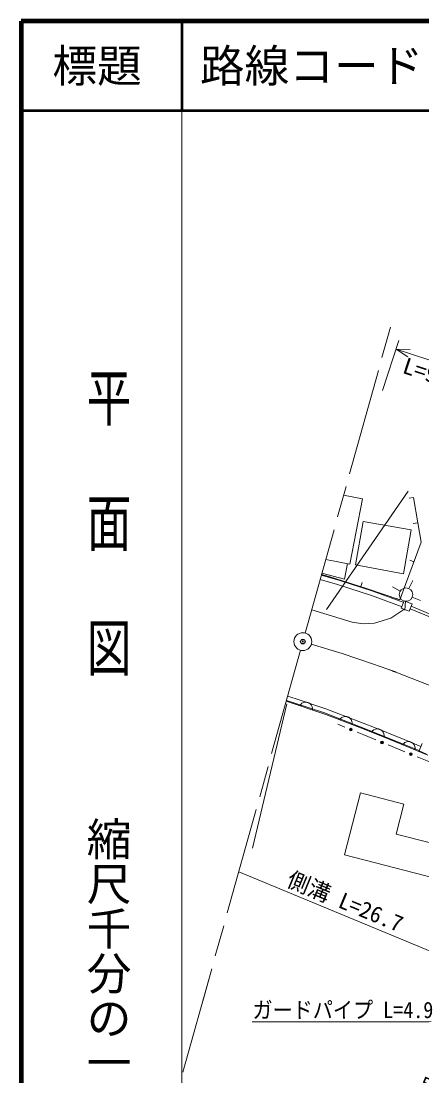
# Model space of a CAD drawing. Units: millimetres, scale not verified. Extents: x 40000 to 680000, y 20000 to 380000.
# Drawn here: x 40000 to 84841, y 262010 to 380000 of the extents above; entities that cross this region are included whole.
import ezdxf
from ezdxf.enums import TextEntityAlignment as Align

# ---------------------------------------------------------------- set-up
doc = ezdxf.new("R2010")
doc.units = ezdxf.units.MM
doc.header["$LTSCALE"] = 1000
doc.header["$PDMODE"] = 32
doc.header["$PDSIZE"] = 500
doc.linetypes.add('CHAIN', pattern=[18.5, 12, -1.5, 3.5, -1.5])
for name, color, linetype, lineweight in [('M-BGD', 7, 'Continuous', 13), ('M-BMK', 2, 'CHAIN', 13), ('M-BMK-SRVR', 3, 'Continuous', 13), ('M-STR-HTXT', 7, 'Continuous', 13), ('M-TTL', 2, 'Continuous', 140), ('M-TTL-BAND', 7, 'Continuous', 13), ('M-TTL-LINE', 7, 'Continuous', 50), ('M-TTL-TXT', 7, 'Continuous', 50)]:
    doc.layers.add(name, color=color, linetype=linetype, lineweight=lineweight)
doc.layers.add('M-BGD-HTXT', color=7, linetype='Continuous')
doc.layers.add('M-OTRS', color=6, linetype='Continuous')
doc.styles.add('@ＭＳ ゴシック', font='')
doc.styles.add('ＭＳ ゴシック', font='')
doc.styles.get('@ＭＳ ゴシック').set_extended_font_data('@MS Gothic')
doc.styles.get('ＭＳ ゴシック').set_extended_font_data('MS Gothic')

msp = doc.modelspace()

# ---------------------------------------------------------------- linework, layer by layer
at = {"layer": 'M-BGD'}
for p, q in [((76084, 326970), (78202, 326570)), ((76796, 319266), (78202, 326570)), ((83916, 326718), (83423, 326638)), ((84374, 323892), (83916, 326718)), ((77413, 319164), (78261, 324029)), ((78261, 324029), (83655, 323089)), ((84374, 323892), (83880, 323813)), ((84374, 323892), (83881, 323808)), ((84745, 321725), (84374, 323892)), ((83655, 323089), (82798, 318171)), ((82384, 315268), (84745, 321725)), ((74082, 319780), (76796, 319266)), ((73613, 318099), (73741, 318582)), ((76171, 317575), (76502, 319322)), ((82798, 318171), (77413, 319164)), ((83942, 319529), (83473, 319701)), ((73453, 317524), (75387, 316967)), ((73587, 318005), (75532, 317445)), ((73613, 318099), (74434, 317882)), ((73658, 318258), (76171, 317575)), ((74434, 317882), (78634, 316545)), ((75532, 317445), (79367, 316231)), ((83391, 316522), (83830, 317420)), ((75387, 316967), (79206, 315758)), ((78017, 316742), (78169, 317218)), ((78634, 316545), (82384, 315268)), ((79367, 316231), (82824, 314958)), ((82412, 316224), (81546, 316724)), ((79206, 315758), (82651, 314489)), ((82384, 315268), (81915, 315439)), ((82384, 315268), (82546, 315741)), ((82841, 315156), (82529, 314323)), ((83705, 314833), (82841, 315156)), ((83003, 315100), (82926, 314103)), ((83758, 315571), (83946, 315496)), ((83946, 315496), (84688, 315202)), ((72512, 314145), (77049, 312770)), ((81347, 313222), (82823, 314197)), ((82529, 314323), (83400, 313997)), ((83400, 313997), (83429, 313987)), ((83429, 313987), (83740, 314819)), ((83527, 314264), (87806, 312483)), ((83642, 314541), (87921, 312759)), ((83740, 314819), (83705, 314833)), ((77049, 312770), (78253, 312592)), ((79548, 312659), (81347, 313222)), ((78253, 312592), (79548, 312659)), ((71521, 310587), (71555, 310577)), ((70758, 304185), (69819, 304476)), ((65878, 287473), (69719, 303632)), ((74095, 302455), (69663, 303916)), ((70610, 303707), (69685, 303994)), ((73940, 302611), (70610, 303707)), ((74108, 303081), (70758, 304185)), ((71280, 303572), (71167, 303420)), ((71413, 303687), (71280, 303572)), ((71602, 303782), (71413, 303687)), ((71773, 303821), (71602, 303782)), ((71962, 303821), (71773, 303821)), ((72190, 303746), (71962, 303821)), ((72343, 303633), (72190, 303746)), ((72457, 303500), (72343, 303633)), ((72552, 303311), (72457, 303500)), ((72591, 303140), (72552, 303311)), ((72591, 302950), (72591, 303140)), ((78593, 300807), (73940, 302611)), ((78558, 300710), (74095, 302455)), ((78765, 301276), (74108, 303081)), ((75888, 302108), (75750, 302001)), ((76082, 302193), (75888, 302108)), ((76255, 302223), (76082, 302193)), ((76444, 302213), (76255, 302223)), ((76668, 302126), (76444, 302213)), ((76814, 302004), (76668, 302126)), ((76220, 301021), (75447, 301338)), ((75750, 302001), (75628, 301855)), ((76921, 301866), (76814, 302004)), ((77006, 301671), (76921, 301866)), ((77035, 301499), (77006, 301671)), ((77025, 301309), (77035, 301499)), ((79156, 301125), (78765, 301276)), ((82869, 299622), (79156, 301125)), ((78353, 300147), (77580, 300464)), ((79697, 299596), (78353, 300147)), ((81251, 299658), (78558, 300710)), ((78975, 300659), (78593, 300807)), ((82681, 299158), (78975, 300659)), ((79327, 300603), (79206, 300457)), ((79466, 300710), (79327, 300603)), ((79660, 300795), (79466, 300710)), ((79833, 300824), (79660, 300795)), ((80022, 300815), (79833, 300824)), ((80246, 300727), (80022, 300815)), ((80391, 300606), (80246, 300727)), ((80498, 300467), (80391, 300606)), ((80584, 300273), (80498, 300467)), ((80613, 300101), (80584, 300273)), ((80603, 299911), (80613, 300101)), ((82936, 298268), (81057, 299038)), ((85489, 297904), (81251, 299658)), ((82801, 299211), (82677, 299068)), ((84530, 298392), (82681, 299158)), ((82942, 299315), (82801, 299211)), ((84722, 298854), (82869, 299622)), ((83138, 299397), (82942, 299315)), ((83311, 299423), (83138, 299397)), ((83500, 299409), (83311, 299423)), ((83722, 299317), (83500, 299409)), ((83865, 299193), (83722, 299317)), ((83969, 299053), (83865, 299193)), ((84050, 298857), (83969, 299053)), ((84076, 298684), (84050, 298857)), ((84063, 298494), (84076, 298684)), ((84869, 299193), (84522, 298363)), ((86174, 296941), (84296, 297711)), ((84522, 298363), (85352, 298016)), ((76171, 286747), (77973, 293688)), ((77973, 293688), (82815, 292417)), ((82815, 292417), (81956, 289044)), ((81956, 289044), (85643, 288104)), ((89732, 283226), (76171, 286747))]:
    msp.add_line(p, q, dxfattribs=at)
for centre, radius in [((83061, 315848), 750), ((76900, 300742), 150), ((76900, 300742), 120), ((76900, 300742), 90), ((76900, 300742), 60), ((76900, 300742), 30), ((76900, 300742), 6), ((80377, 299317), 150), ((80377, 299317), 120), ((80377, 299317), 90), ((80377, 299317), 60), ((80377, 299317), 30), ((80377, 299317), 6), ((83616, 297989), 150), ((83616, 297989), 120), ((83616, 297989), 90), ((83616, 297989), 60), ((83616, 297989), 30), ((83616, 297989), 6)]:
    msp.add_circle(centre, radius, dxfattribs=at)
at = {"layer": 'M-BMK'}
for p, q in [((71789, 311549), (81530, 346523)), ((71252, 309622), (58019, 262109)), ((71252, 309622), (60324, 270387))]:
    msp.add_line(p, q, dxfattribs=at)
for points in [[(72468, 310318), (75912, 309268), (79324, 308120), (81035, 307507)], [(81934, 307175), (86037, 305585), (90101, 303899), (99045, 299894), (106699, 296288)]]:
    msp.add_lwpolyline(points, dxfattribs=at)
msp.add_arc((46884, 213519), 100000, 69.48199, 70.03119, dxfattribs=at)
at = {"layer": 'M-BMK-SRVR'}
for radius in [1000, 40]:
    msp.add_circle((71521, 310586), radius, dxfattribs=at)
at = {"layer": 'M-OTRS'}
msp.add_point((71521, 310586), dxfattribs=at)
at = {"layer": 'M-STR-HTXT'}
for p, q in [((80433, 338680), (82275, 344260)), ((83254, 342442), (81961, 343310)), ((81961, 343310), (83517, 343239)), ((81961, 343310), (91160, 340275)), ((74180, 314186), (83319, 327400)), ((64352, 284849), (86412, 275713)), ((85859, 268059), (65843, 268059))]:
    msp.add_line(p, q, dxfattribs=at)
at = {"layer": 'M-TTL'}
for p, q in [((40000, 380000), (40000, 20000)), ((680000, 380000), (40000, 380000))]:
    msp.add_line(p, q, dxfattribs=at)
at = {"layer": 'M-TTL-BAND'}
msp.add_line((58000, 370000), (58000, 20000), dxfattribs=at)
at = {"layer": 'M-TTL-LINE'}
for p, q in [((58000, 380000), (58000, 370000)), ((40000, 370000), (680000, 370000))]:
    msp.add_line(p, q, dxfattribs=at)

# ---------------------------------------------------------------- texts
at = {"layer": 'M-BGD-HTXT', "style": '@ＭＳ ゴシック'}
msp.add_text('市道下久原\u3000号', height=1833, rotation=247.5, dxfattribs=at).set_placement((91732, 275692), align=Align.MIDDLE_LEFT)
at = {"layer": 'M-STR-HTXT', "style": 'ＭＳ ゴシック', "width": 1.05}
msp.add_text('L=9.7', height=1833, rotation=341.6, dxfattribs=at).set_placement((82369, 340159), align=Align.BOTTOM_LEFT)
at = {"layer": 'M-STR-HTXT', "style": 'ＭＳ ゴシック'}
msp.add_text('側溝 L=26.7', height=1833, rotation=337.5, dxfattribs=at).set_placement((69358, 282799), align=Align.BOTTOM_LEFT)
at = {"layer": 'M-STR-HTXT', "style": 'ＭＳ ゴシック', "width": 0.9}
msp.add_text('ガードパイプ L=4.9', height=1833, dxfattribs=at).set_placement((65882, 267924), align=Align.BOTTOM_LEFT)
at = {"layer": 'M-TTL-BAND', "style": '@ＭＳ ゴシック', "width": 1.4}
msp.add_text('平  面  図', height=3666, rotation=270, dxfattribs=at).set_placement((49777, 306475), align=Align.MIDDLE_RIGHT)
at = {"layer": 'M-TTL-BAND', "style": '@ＭＳ ゴシック'}
msp.add_text('縮尺千分の一', height=3666, rotation=270, dxfattribs=at).set_placement((49777, 261030), align=Align.MIDDLE_RIGHT)
at = {"layer": 'M-TTL-TXT', "style": 'ＭＳ ゴシック'}
msp.add_text('標題', height=3666, dxfattribs=at).set_placement((48500, 375000), align=Align.MIDDLE_CENTER)
msp.add_text('路線コード', height=3666, dxfattribs=at).set_placement((60000, 375000), align=Align.MIDDLE_LEFT)

doc.saveas('drawing.dxf')
